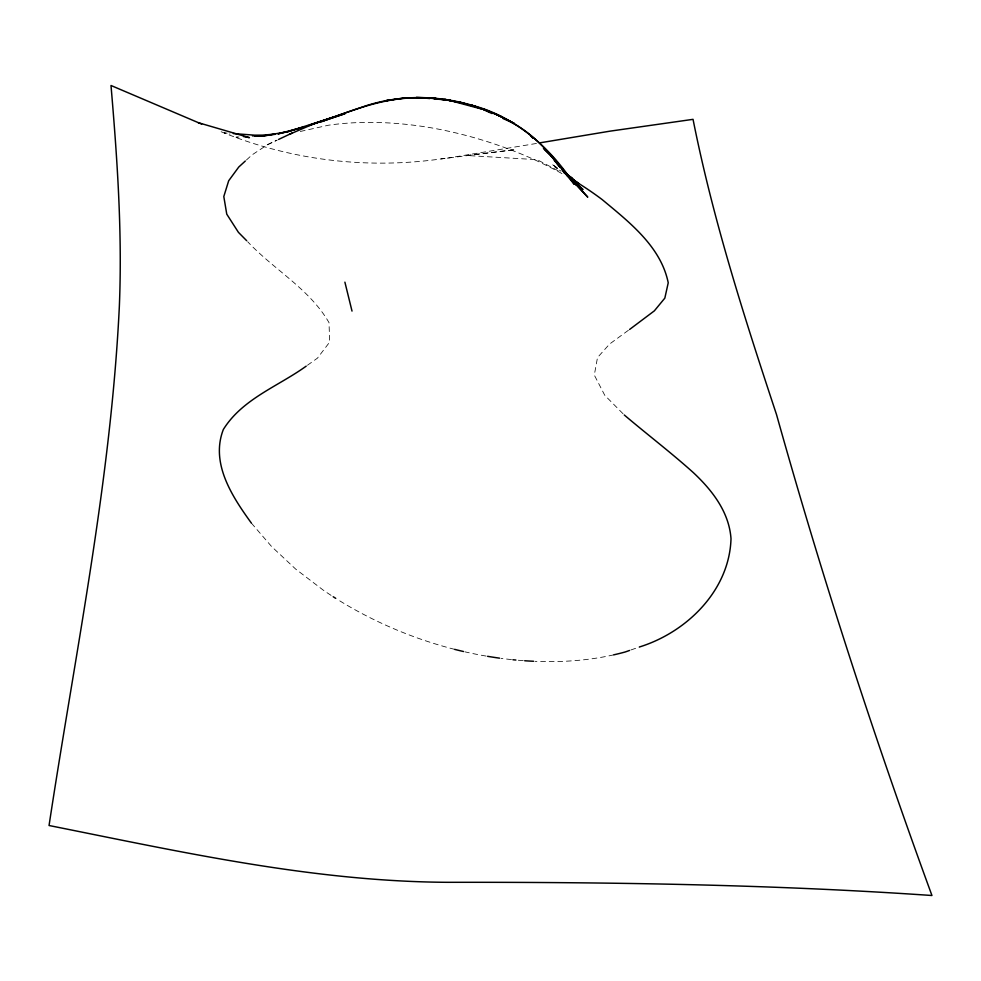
<?xml version="1.0" encoding="UTF-8"?>
<svg xmlns="http://www.w3.org/2000/svg" width="981" height="981" viewBox="0 0 981 981"><rect width="100%" height="100%" fill="white"/><g stroke="black" fill="none" stroke-linecap="round" stroke-linejoin="round"><path stroke-width="0.74" stroke-dasharray="4.91 3.68" d="M246.427 160.013L251.896 154.998L267.592 144.636L277.231 140.075M307.458 365.251L317.427 358.163L329.677 342.075L329.015 322.651C309.518 288.806 273.822 269.689 247.69 241.731M628.404 330.278L609.606 344.037L597.515 357.525L594.302 375.061L604.762 395.294L624.259 414.975M267.592 144.636L276.667 140.369M630.967 649.949L639.404 646.994M300.296 131.466L328.512 125.212A241.154 133.158 18.1 0 1 429.911 127.591C465.901 133.821 501.009 144.648 534.302 159.645A235.685 129.884 18.1 0 1 562.321 173.796M536.472 143.459L447.324 158.149M221.13 131.736C290.425 160.246 366.857 169.419 440.996 158.934L515.344 149.615L466.367 155.476L537.122 159.67L561.279 172.386M440.996 158.934L444.16 158.542M227.224 133.122L224.171 132.889L230.118 134.005M557.649 168.131L551.665 163.999L557.588 168.389M557.429 168.695L554.927 166.978L560.948 171.172M251.406 523.131L271.7 546.65L295.759 569.164L323.313 590.182A267.911 166.745 19.9 0 0 331.958 595.933M486.11 656.081A262.319 163.606 19.9 0 1 465.068 651.875M454.681 649.373A262.319 163.606 19.9 0 1 386.98 625.731A267.911 166.745 19.9 0 1 337.01 599.158M613.763 654.83A271.639 168.867 19.8 0 1 535.123 661.329M523.229 660.642A271.639 168.867 19.8 0 1 517.355 660.164M511.444 659.588A271.639 168.867 19.8 0 1 501.046 658.361M238.984 136.984L235.992 137.23L238.923 137.082"/><path stroke-width="1.47" d="M245.324 161.019L238.751 167.04L228.683 180.762L223.803 196.531L226.758 214.152L238.432 232.35L246.66 240.688M306.207 366.134C278.064 386.428 242.466 398.789 223.349 429.47C210.228 463.314 232.227 496.619 251.406 523.131M629.594 329.457L654.339 310.867L664.836 298.126L668.233 282.798C660.863 246.452 629.128 222.062 602.126 199.548A235.685 129.884 18.1 0 0 573.75 180.418M289.714 134.201L314.398 123.557L345.018 113.673L321.265 121.73C355.809 108.83 392.228 94.421 429.776 98.566M278.604 139.425L292.363 132.925M629.557 650.452L625.338 651.936A271.639 168.867 19.8 0 1 613.763 654.83M639.404 646.994C686.798 632.304 729.447 590.427 731.004 538.728C729.141 512.008 712.157 490.242 693.297 472.584C670.992 452.535 647.104 434.375 624.259 414.975M539.648 142.883L609.986 131.16L693.04 119.339C713.04 219.891 744.383 317.501 776.547 414.656C821.955 576.951 874.022 737.246 931.95 895.506C770.87 884.384 609.422 882.115 448.023 882.311C313.049 881.637 180.737 851.79 49.05 825.512C75.206 653.052 110.878 481.18 119.339 306.538C122.392 232.767 117.279 158.971 111 85.494L201.657 124.072M563.719 172.227L582.972 189.591L563.952 171.307L587.766 197.144L561.868 169.321L574.204 184.244C549.936 147.089 514.964 116.322 471.346 105.09C437.305 95.231 400.481 94.801 366.6 105.592L309.04 125.482L333.16 117.217L288.402 131.54L277.979 133.907L303.779 127.027L288.402 131.54L263.815 135.856L255.035 136.285M388.709 100.283L385.729 100.712L404.27 98.002M275.146 134.299L263.815 135.856L233.331 133.575M252.485 135.918L274.987 134.139M434.325 98.934L447.974 100.001L482.493 109.283M243.484 136.531L249.432 137.647L198.162 122.65M483.658 109.737L491.984 113.538M503.094 118.627C531.052 129.713 550.451 153.71 568.477 176.69L561.868 169.149M567.987 175.918L572.009 178.027L563.634 172.251M567.41 175.562L578.643 183.288M566.969 175.378L575.393 181.252L563.143 170.866L576.35 185.041L554.314 160.528M567.067 175.427L577.735 183.337L563.842 171.883M544.418 149.296L556.153 160.921L543.437 148.364M563.952 171.307L569.372 176.911L550.733 155.513L560.126 167.003M557.147 163.766L559.979 166.991M344.895 282.148L352.02 311.1M487.606 656.326A262.319 163.606 19.9 0 0 493.59 657.282A271.639 168.867 19.8 0 0 499.55 658.153M463.559 651.531A262.319 163.606 19.9 0 1 454.681 649.373M533.615 661.268A271.639 168.867 19.8 0 1 524.7 660.753M515.883 660.029A271.639 168.867 19.8 0 1 512.928 659.747M335.735 598.349A267.911 166.745 19.9 0 1 333.209 596.742M422.063 97.781L416.152 97.524C445.877 97.757 475.417 104.464 502.309 117.131L484.124 109.308L489.887 111.76L471.346 105.09L477.109 107.187L458.176 101.754L463.952 103.434L444.589 99.339L450.414 100.565L430.598 97.916L436.471 98.64L422.063 97.781M508.44 120.455L496.509 114.409L514.289 123.447L508.44 120.455M532.83 137.892L530.733 135.819L532.842 137.916"/></g></svg>
